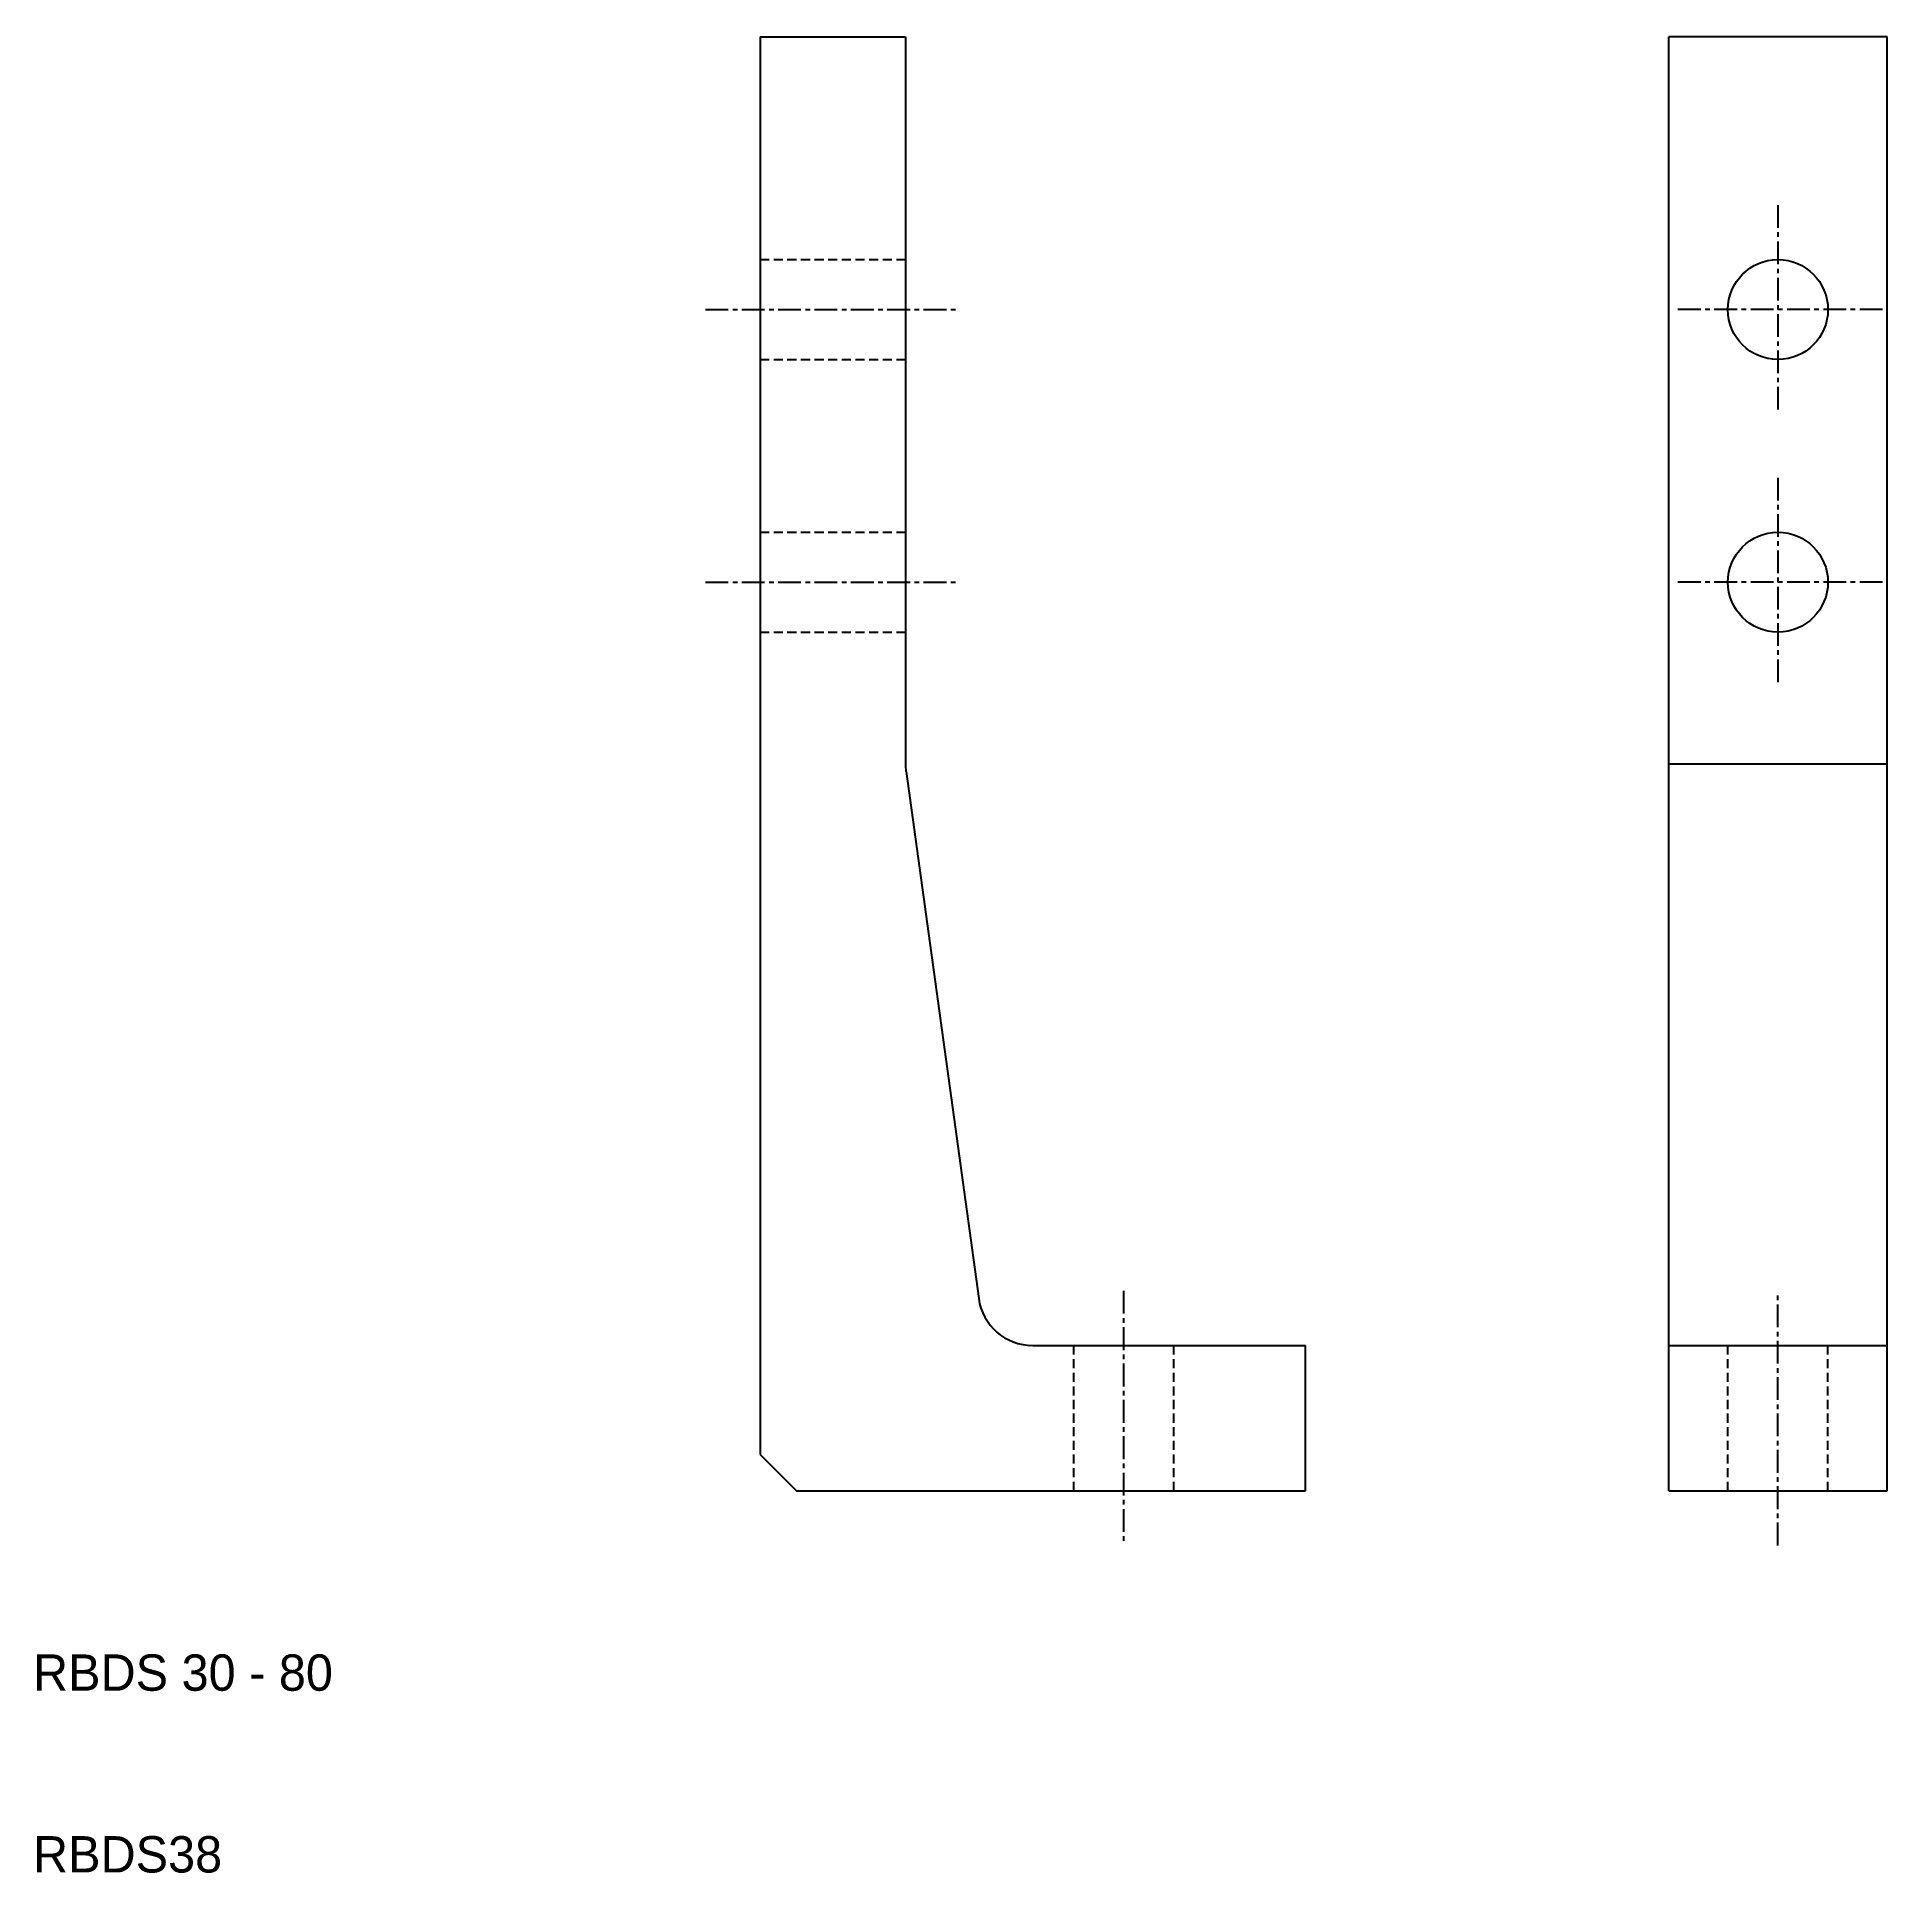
# Model space of a CAD drawing. Extents: x 12 to 114, y 10 to 111.
import ezdxf

# ---------------------------------------------------------------- set-up
doc = ezdxf.new("R2010")
doc.units = 0
doc.linetypes.add('CENTER', pattern=[2, 1.25, -0.25, 0.25, -0.25])
doc.linetypes.add('DASHED', pattern=[0.75, 0.5, -0.25])
doc.layers.get('0').update_dxf_attribs({"linetype": 'CONTINUOUS'})
doc.layers.add('CENTER', color=1, linetype='CENTER')

msp = doc.modelspace()

# ---------------------------------------------------------------- linework, layer by layer
at = {"color": 7, "linetype": 'CONTINUOUS'}
for p, q in [((52, 111), (52, 33)), ((52, 111), (60, 111)), ((60, 111), (60, 71)), ((102, 31), (102, 111)), ((114, 111), (102, 111)), ((114, 31), (114, 111)), ((60.03, 70.59), (64.03, 41.59)), ((102, 71), (114, 71)), ((67, 39), (82, 39)), ((82, 31), (82, 39)), ((102, 39), (114, 39)), ((52, 33), (54, 31)), ((54, 31), (82, 31)), ((102, 31), (114, 31))]:
    msp.add_line(p, q, dxfattribs=at)
at = {"color": 3, "linetype": 'DASHED'}
for p, q in [((52, 98.75), (60, 98.75)), ((52, 93.25), (60, 93.25)), ((52, 83.75), (60, 83.75)), ((52, 78.25), (60, 78.25)), ((69.25, 39), (69.25, 31)), ((74.75, 39), (74.75, 31)), ((105.25, 31), (105.25, 39)), ((110.75, 31), (110.75, 39))]:
    msp.add_line(p, q, dxfattribs=at)
at = {"color": 7, "linetype": 'CONTINUOUS'}
for centre in [(108, 96), (108, 81)]:
    msp.add_circle(centre, 2.75, dxfattribs=at)
for centre, start, end in [((63, 71), 180, 187.8533), ((67, 42), 187.8533, 270)]:
    msp.add_arc(centre, 3, start, end, dxfattribs=at)
at = {"layer": 'CENTER', "color": 1, "linetype": 'CENTER'}
for p, q in [((108, 101.75), (108, 90.25)), ((49, 96), (63, 96)), ((113.75, 96), (102.25, 96)), ((108, 86.75), (108, 75.25)), ((49, 81), (63, 81)), ((113.75, 81), (102.25, 81)), ((72, 42), (72, 28)), ((108, 28), (108, 42))]:
    msp.add_line(p, q, dxfattribs=at)

# ---------------------------------------------------------------- texts
at = {"color": 7, "linetype": 'CONTINUOUS'}
for s, p in [('RBDS 30 - 80', (12, 20)), ('RBDS38', (12, 10))]:
    msp.add_text(s, height=2, dxfattribs=at).set_placement(p)

doc.saveas('drawing.dxf')
